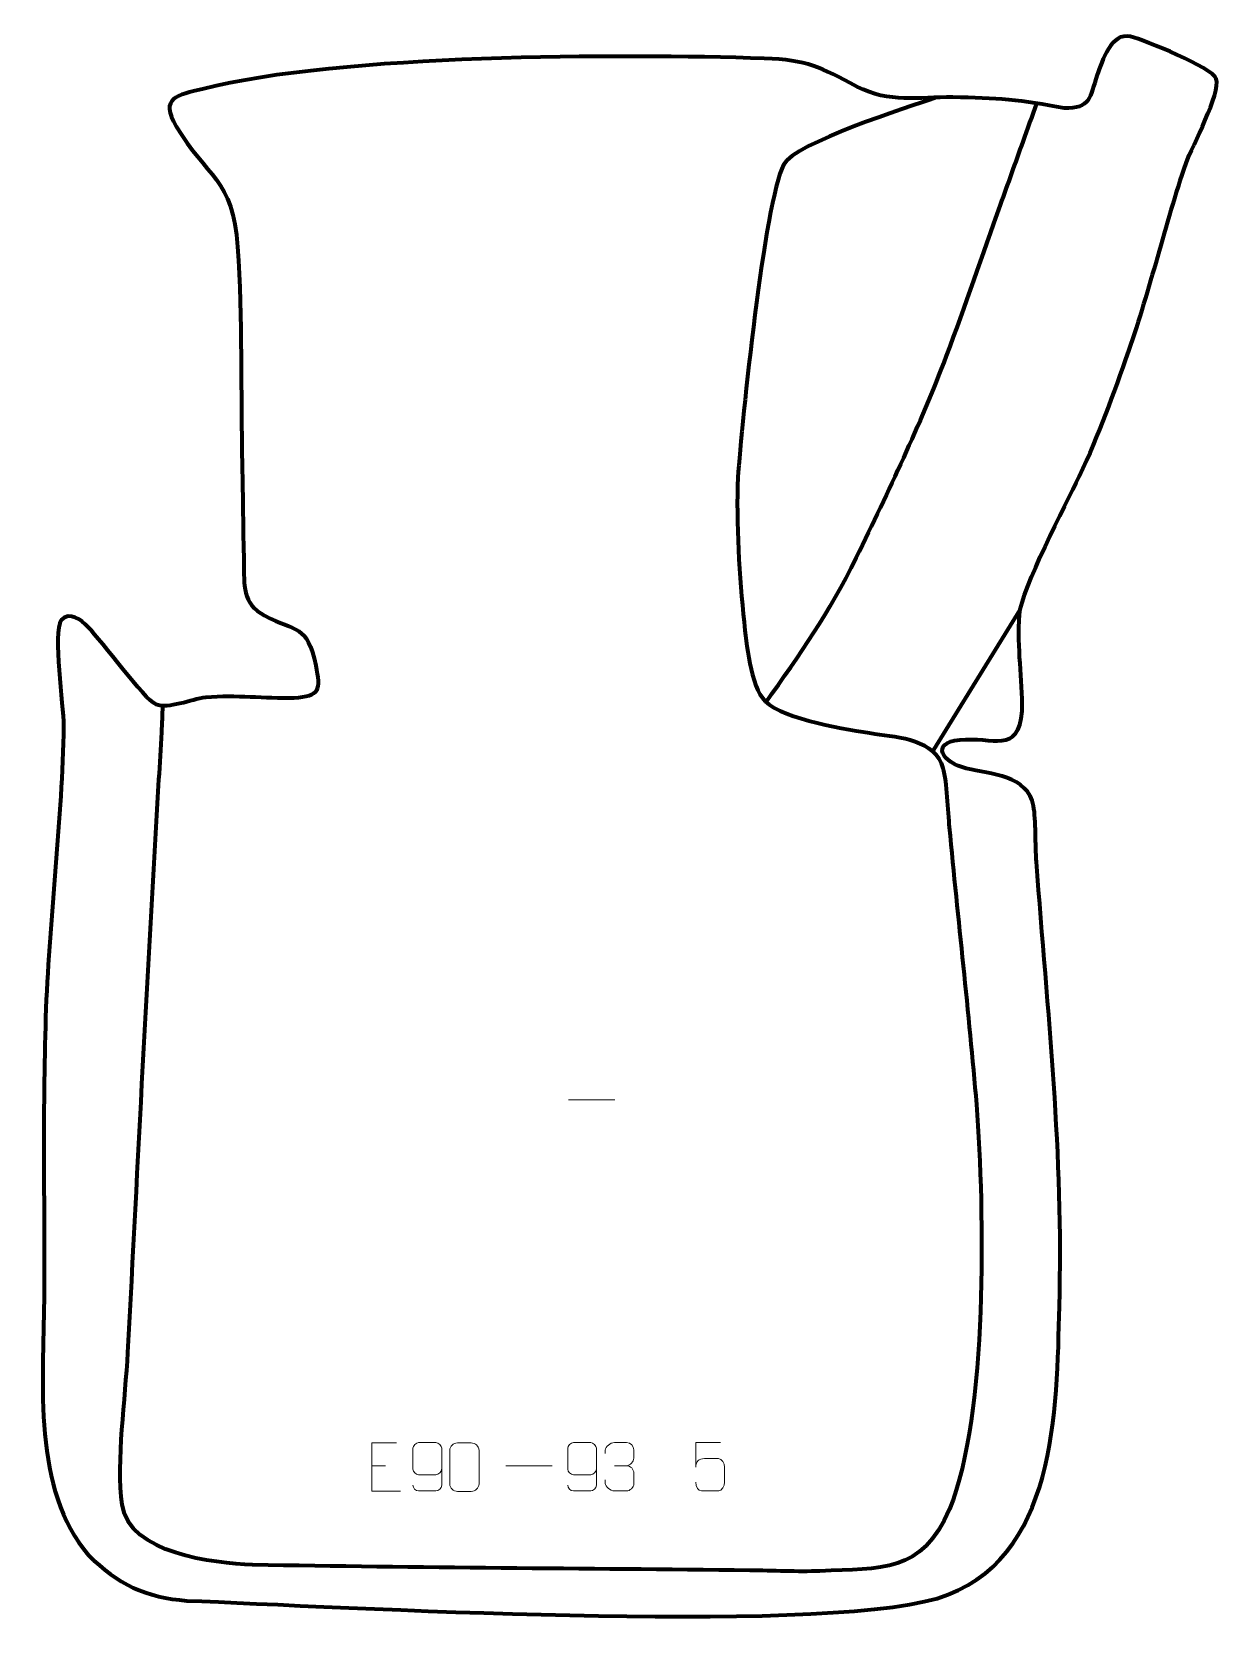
# Model space of a CAD drawing. Header units: millimetres. Extents: x 1035 to 1649, y 8 to 836.
import ezdxf

# ---------------------------------------------------------------- set-up
doc = ezdxf.new("R2010")
doc.units = ezdxf.units.MM
doc.header["$MEASUREMENT"] = 0
doc.layers.add('layer 2', color=7, linetype='Continuous')
doc.layers.add('layer 3', color=7, linetype='Continuous')

msp = doc.modelspace()

# ---------------------------------------------------------------- linework, layer by layer
at = {"layer": 'layer 2', "color": 142, "lineweight": 158}
for points, knots in [([(1501.6368, 802.002), (1486.9723, 796.7565), (1428.8853, 778.7697), (1422.8945, 767.2072), (1422.8945, 767.2072), (1412.8344, 747.7907), (1401.3218, 633.8813), (1399.2097, 605.6893), (1399.2097, 605.6893), (1398.3289, 582.8907), (1399.9976, 553.6283), (1402.4502, 531.0033), (1402.4502, 531.0033), (1403.569, 520.6822), (1405.5999, 497.7276), (1413.3223, 490.1917), (1413.3223, 490.1917), (1423.3419, 480.414), (1455.9347, 475.3694), (1470.0636, 473.2795), (1470.0636, 473.2795), (1482.7825, 471.4541), (1501.1122, 470.3883), (1505.2284, 455.4965), (1505.2284, 455.4965), (1507.2045, 448.3472), (1507.7106, 433.2321), (1508.4709, 425.008), (1508.4709, 425.008), (1512.9094, 377.3028), (1518.5834, 329.3533), (1522.5052, 281.6825), (1522.5052, 281.6825), (1526.7312, 226.0259), (1528.4161, 121.9401), (1508.6387, 72.6843), (1508.6387, 72.6843), (1494.2691, 39.3279), (1473.4001, 42.1252), (1441.6801, 40.7394), (1441.6801, 40.7394), (1430.3462, 40.2442), (1417.0081, 40.9649), (1405.4108, 41.0853), (1405.4108, 41.0853), (1319.7727, 41.964), (1234.1248, 42.43), (1148.4946, 43.9234), (1148.4946, 43.9234), (1128.1191, 44.9155), (1085.0003, 49.4782), (1081.0804, 74.8829), (1081.0804, 74.8829), (1078.119, 97.5285), (1082.8088, 129.9082), (1084.0698, 153.6209), (1084.0698, 153.6209), (1089.3153, 252.3027), (1094.1605, 351.0067), (1100.1153, 449.6495), (1100.1153, 449.6495), (1100.6124, 457.8846), (1101.2587, 465.7171), (1101.6021, 474.0959), (1101.6021, 474.0959), (1101.7881, 478.6332), (1101.9623, 483.1721), (1102.1221, 487.7104)], [0, 0, 0, 0, 0.05555556, 0.05555556, 0.05555556, 0.05555556, 0.11111111, 0.11111111, 0.11111111, 0.11111111, 0.16666667, 0.16666667, 0.16666667, 0.16666667, 0.22222222, 0.22222222, 0.22222222, 0.22222222, 0.27777778, 0.27777778, 0.27777778, 0.27777778, 0.33333333, 0.33333333, 0.33333333, 0.33333333, 0.38888889, 0.38888889, 0.38888889, 0.38888889, 0.44444444, 0.44444444, 0.44444444, 0.44444444, 0.5, 0.5, 0.5, 0.5, 0.55555556, 0.55555556, 0.55555556, 0.55555556, 0.61111111, 0.61111111, 0.61111111, 0.61111111, 0.66666667, 0.66666667, 0.66666667, 0.66666667, 0.72222222, 0.72222222, 0.72222222, 0.72222222, 0.77777778, 0.77777778, 0.77777778, 0.77777778, 0.83333333, 0.83333333, 0.83333333, 0.83333333, 0.88888889, 0.88888889, 0.88888889, 0.88888889, 1, 1, 1, 1]), ([(1413.4716, 489.0948), (1431.7947, 515.1616), (1446.4169, 535.241), (1460.4626, 564.3159), (1460.4626, 564.3159), (1477.3868, 599.349), (1493.2681, 632.0534), (1507.0841, 668.5766), (1507.0841, 668.5766), (1516.8551, 694.4069), (1525.6846, 720.5911), (1534.9846, 746.5936), (1534.9846, 746.5936), (1538.8721, 757.4491), (1542.7649, 768.3026), (1546.6507, 779.1587), (1546.6507, 779.1587), (1549.0129, 785.7588), (1551.375, 792.359), (1553.7372, 798.9591)], [0, 0, 0, 0, 0.16666667, 0.16666667, 0.16666667, 0.16666667, 0.33333333, 0.33333333, 0.33333333, 0.33333333, 0.5, 0.5, 0.5, 0.5, 0.66666667, 0.66666667, 0.66666667, 0.66666667, 1, 1, 1, 1])]:
    msp.add_open_spline(points, degree=3, knots=knots, dxfattribs=at)
msp.add_open_spline([(1500.5949, 464.9635), (1500.5949, 464.9635), (1545.1314, 537.3601), (1545.1314, 537.3601)], degree=3, dxfattribs=at)
at = {"layer": 'layer 2', "color": 250, "lineweight": 9}
for points in [[(1311.7477, 284.2199), (1311.7477, 284.2199), (1335.7257, 284.2199), (1335.7257, 284.2199)], [(1210.0407, 95.0727), (1210.0407, 95.0727), (1217.2088, 95.0727), (1217.2088, 95.0727)], [(1279.3032, 95.131), (1279.3032, 95.131), (1303.2812, 95.131), (1303.2812, 95.131)], [(1335.4639, 95.1476), (1335.4639, 95.1476), (1341.6603, 95.1476), (1341.6603, 95.1476)]]:
    msp.add_open_spline(points, degree=3, dxfattribs=at)
for points, knots in [([(1222.9146, 106.9524), (1222.9146, 106.9524), (1210.0407, 106.9524), (1210.0407, 106.9524), (1210.0407, 106.9524), (1210.0407, 106.9524), (1210.0407, 81.9988), (1210.0407, 81.9988), (1210.0407, 81.9988), (1210.0407, 81.9988), (1224.9065, 81.9988), (1224.9065, 81.9988)], [0, 0, 0, 0, 0.25, 0.25, 0.25, 0.25, 0.5, 0.5, 0.5, 0.5, 1, 1, 1, 1]), ([(1231.3368, 85.0617), (1231.3609, 83.7222), (1232.7171, 82.0689), (1234.289, 82.1033), (1234.289, 82.1033), (1237.2738, 82.1036), (1240.259, 82.1036), (1243.2444, 82.1033), (1243.2444, 82.1033), (1244.4635, 82.0883), (1246.1917, 83.5259), (1246.1967, 85.0617), (1246.1967, 85.0617), (1246.1964, 91.4221), (1246.1964, 97.7829), (1246.1967, 104.1437), (1246.1967, 104.1437), (1246.192, 105.3066), (1244.4635, 107.0777), (1243.2444, 107.1021), (1243.2444, 107.1021), (1240.259, 107.1018), (1237.2738, 107.1018), (1234.289, 107.1021), (1234.289, 107.1021), (1233.0109, 107.0583), (1231.3412, 105.4438), (1231.3368, 104.1437), (1231.3368, 104.1437), (1231.3368, 100.5603), (1231.3368, 96.9773), (1231.3368, 93.3945), (1231.3368, 93.3945), (1231.3753, 91.9163), (1232.958, 90.4834), (1234.289, 90.4855), (1234.289, 90.4855), (1237.2738, 90.4852), (1240.259, 90.4852), (1243.2444, 90.4855), (1243.2444, 90.4855), (1244.5739, 90.4805), (1246.2169, 91.9877), (1246.1752, 93.4163)], [0, 0, 0, 0, 0.08333333, 0.08333333, 0.08333333, 0.08333333, 0.16666667, 0.16666667, 0.16666667, 0.16666667, 0.25, 0.25, 0.25, 0.25, 0.33333333, 0.33333333, 0.33333333, 0.33333333, 0.41666667, 0.41666667, 0.41666667, 0.41666667, 0.5, 0.5, 0.5, 0.5, 0.58333333, 0.58333333, 0.58333333, 0.58333333, 0.66666667, 0.66666667, 0.66666667, 0.66666667, 0.75, 0.75, 0.75, 0.75, 0.83333333, 0.83333333, 0.83333333, 0.83333333, 1, 1, 1, 1]), ([(1254.3555, 106.8989), (1256.7216, 106.8989), (1259.0881, 106.8989), (1261.4546, 106.8989), (1261.4546, 106.8989), (1263.4351, 106.9345), (1265.4611, 105.4402), (1265.4882, 102.9981), (1265.4882, 102.9981), (1265.4878, 97.2407), (1265.4878, 91.4829), (1265.4882, 85.7247), (1265.4882, 85.7247), (1265.3461, 83.3971), (1263.6397, 81.9148), (1261.4546, 81.904), (1261.4546, 81.904), (1259.0822, 81.9044), (1256.7098, 81.9044), (1254.3378, 81.904), (1254.3378, 81.904), (1252.3793, 81.7984), (1250.3729, 83.6863), (1250.3843, 85.7073), (1250.3843, 85.7073), (1250.3847, 91.4879), (1250.3847, 97.2682), (1250.3843, 103.048), (1250.3843, 103.048), (1250.3886, 105.19), (1252.1657, 106.9125), (1254.3555, 106.8989)], [0, 0, 0, 0, 0.11111111, 0.11111111, 0.11111111, 0.11111111, 0.22222222, 0.22222222, 0.22222222, 0.22222222, 0.33333333, 0.33333333, 0.33333333, 0.33333333, 0.44444444, 0.44444444, 0.44444444, 0.44444444, 0.55555556, 0.55555556, 0.55555556, 0.55555556, 0.66666667, 0.66666667, 0.66666667, 0.66666667, 0.77777778, 0.77777778, 0.77777778, 0.77777778, 1, 1, 1, 1]), ([(1311.3368, 85.0617), (1311.3609, 83.7222), (1312.7171, 82.0689), (1314.289, 82.1033), (1314.289, 82.1033), (1317.2738, 82.1036), (1320.259, 82.1036), (1323.2444, 82.1033), (1323.2444, 82.1033), (1324.4635, 82.0883), (1326.1917, 83.5259), (1326.1967, 85.0617), (1326.1967, 85.0617), (1326.1964, 91.4221), (1326.1964, 97.7829), (1326.1967, 104.1437), (1326.1967, 104.1437), (1326.192, 105.3066), (1324.4635, 107.0777), (1323.2444, 107.1021), (1323.2444, 107.1021), (1320.259, 107.1018), (1317.2738, 107.1018), (1314.289, 107.1021), (1314.289, 107.1021), (1313.0109, 107.0583), (1311.3412, 105.4438), (1311.3368, 104.1437), (1311.3368, 104.1437), (1311.3368, 100.5603), (1311.3368, 96.9773), (1311.3368, 93.3945), (1311.3368, 93.3945), (1311.3753, 91.9163), (1312.958, 90.4834), (1314.289, 90.4855), (1314.289, 90.4855), (1317.2738, 90.4852), (1320.259, 90.4852), (1323.2444, 90.4855), (1323.2444, 90.4855), (1324.5739, 90.4805), (1326.2169, 91.9877), (1326.1752, 93.4163)], [0, 0, 0, 0, 0.08333333, 0.08333333, 0.08333333, 0.08333333, 0.16666667, 0.16666667, 0.16666667, 0.16666667, 0.25, 0.25, 0.25, 0.25, 0.33333333, 0.33333333, 0.33333333, 0.33333333, 0.41666667, 0.41666667, 0.41666667, 0.41666667, 0.5, 0.5, 0.5, 0.5, 0.58333333, 0.58333333, 0.58333333, 0.58333333, 0.66666667, 0.66666667, 0.66666667, 0.66666667, 0.75, 0.75, 0.75, 0.75, 0.83333333, 0.83333333, 0.83333333, 0.83333333, 1, 1, 1, 1]), ([(1330.7542, 101.3928), (1330.7542, 101.3928), (1330.7542, 103.25), (1330.7542, 103.25), (1330.7542, 103.25), (1330.7399, 104.9919), (1333.4044, 107.11), (1335.4635, 107.0873), (1335.4635, 107.0873), (1337.5276, 107.0873), (1339.5916, 107.0873), (1341.6553, 107.0873), (1341.6553, 107.0873), (1343.8498, 107.0961), (1345.4481, 105.2493), (1345.4925, 103.3372), (1345.4925, 103.3372), (1345.4921, 101.9021), (1345.4921, 100.467), (1345.4925, 99.0315), (1345.4925, 99.0315), (1345.4439, 97.378), (1343.8413, 95.148), (1341.643, 95.158), (1341.643, 95.158), (1343.8467, 95.1468), (1345.4547, 93.3436), (1345.5087, 91.2841), (1345.5087, 91.2841), (1345.5083, 89.4994), (1345.5083, 87.7147), (1345.5087, 85.9296), (1345.5087, 85.9296), (1345.5188, 83.8682), (1343.4639, 82.1051), (1341.643, 82.1132), (1341.643, 82.1132), (1339.5777, 82.1135), (1337.5125, 82.1135), (1335.4469, 82.1132), (1335.4469, 82.1132), (1333.2783, 82.1247), (1330.7473, 84.5249), (1330.7287, 85.9867), (1330.7287, 85.9867), (1330.7287, 85.9867), (1330.7287, 87.8953), (1330.7287, 87.8953)], [0, 0, 0, 0, 0.07692308, 0.07692308, 0.07692308, 0.07692308, 0.15384615, 0.15384615, 0.15384615, 0.15384615, 0.23076923, 0.23076923, 0.23076923, 0.23076923, 0.30769231, 0.30769231, 0.30769231, 0.30769231, 0.38461538, 0.38461538, 0.38461538, 0.38461538, 0.46153846, 0.46153846, 0.46153846, 0.46153846, 0.53846154, 0.53846154, 0.53846154, 0.53846154, 0.61538462, 0.61538462, 0.61538462, 0.61538462, 0.69230769, 0.69230769, 0.69230769, 0.69230769, 0.76923077, 0.76923077, 0.76923077, 0.76923077, 0.84615385, 0.84615385, 0.84615385, 0.84615385, 1, 1, 1, 1]), ([(1390.3489, 107.0565), (1390.3489, 107.0565), (1377.4972, 107.0565), (1377.4972, 107.0565), (1377.4972, 107.0565), (1377.4975, 102.8259), (1377.4975, 98.595), (1377.4972, 94.3638), (1377.4972, 94.3638), (1377.4969, 97.6739), (1379.1279, 98.7457), (1381.9399, 98.8062), (1381.9399, 98.8062), (1384.3795, 98.8065), (1386.819, 98.8065), (1389.2582, 98.8062), (1389.2582, 98.8062), (1390.908, 98.813), (1392.3829, 96.4325), (1392.4114, 94.3638), (1392.4114, 94.3638), (1392.4111, 91.7765), (1392.4111, 89.1889), (1392.4114, 86.6012), (1392.4114, 86.6012), (1392.4576, 84.6418), (1390.9582, 82.2055), (1389.3323, 82.147), (1389.3323, 82.147), (1387.3758, 82.1473), (1382.4808, 82.1473), (1380.5238, 82.147), (1380.5238, 82.147), (1378.6783, 82.1382), (1377.5712, 84.103), (1377.5504, 86.6541)], [0, 0, 0, 0, 0.1, 0.1, 0.1, 0.1, 0.2, 0.2, 0.2, 0.2, 0.3, 0.3, 0.3, 0.3, 0.4, 0.4, 0.4, 0.4, 0.5, 0.5, 0.5, 0.5, 0.6, 0.6, 0.6, 0.6, 0.7, 0.7, 0.7, 0.7, 0.8, 0.8, 0.8, 0.8, 1, 1, 1, 1])]:
    msp.add_open_spline(points, degree=3, knots=knots, dxfattribs=at)
at = {"layer": 'layer 3', "color": 242, "lineweight": 158}
msp.add_open_spline([(1140.7686, 724.9131), (1138.4289, 759.9362), (1124.4645, 761.1126), (1109.0271, 787.0602), (1109.0271, 787.0602), (1100.1318, 802.0114), (1109.7345, 803.1243), (1122.6528, 806.3926), (1122.6528, 806.3926), (1194.391, 824.5423), (1338.7203, 824.552), (1412.8803, 822.1861), (1412.8803, 822.1861), (1435.3254, 821.3378), (1441.6576, 817.8788), (1460.8952, 807.5181), (1460.8952, 807.5181), (1477.4224, 799.0182), (1492.5363, 802.2873), (1510.2843, 802.1433), (1510.2843, 802.1433), (1532.3116, 801.9149), (1546.2644, 800.5944), (1567.9142, 796.5283), (1567.9142, 796.5283), (1581.6203, 796.2383), (1580.862, 801.7955), (1584.9939, 813.6751), (1584.9939, 813.6751), (1587.4916, 820.8563), (1591.9745, 835.812), (1602.1841, 833.4708), (1602.1841, 833.4708), (1609.3548, 831.6313), (1644.5759, 817.5271), (1646.4592, 811.6536), (1646.4592, 811.6536), (1648.877, 804.1131), (1634.0775, 777.019), (1630.8394, 768.1332), (1630.8394, 768.1332), (1619.9804, 736.0226), (1612.5249, 703.4104), (1601.2726, 671.1719), (1601.2726, 671.1719), (1593.2137, 647.9531), (1586.1652, 628.5597), (1575.6219, 606.2042), (1575.6219, 606.2042), (1568.7097, 591.7898), (1545.8186, 547.9355), (1544.7665, 534.9505), (1544.7665, 534.9505), (1543.595, 517.2214), (1546.2029, 502.0724), (1546.2115, 484.9591), (1546.2115, 484.9591), (1544.086, 462.4919), (1530.9802, 471.9234), (1513.983, 470.2066), (1513.983, 470.2066), (1498.1459, 468.607), (1505.2981, 458.196), (1517.2953, 455.3257), (1517.2953, 455.3257), (1529.9005, 452.3099), (1549.2645, 451.7646), (1552.0303, 436.0266), (1552.0303, 436.0266), (1553.3901, 428.289), (1552.8781, 415.7266), (1553.5117, 407.084), (1553.5117, 407.084), (1559.4138, 329.4371), (1567.6246, 255.7172), (1565.4001, 177.4504), (1565.4001, 177.4504), (1564.0748, 124.629), (1564.3345, 45.4105), (1502.2229, 26.6054), (1502.2229, 26.6054), (1436.3617, 7.7158), (1191.1329, 22.5382), (1114.583, 25.4124), (1114.583, 25.4124), (1093.414, 27.0384), (1078.7157, 33.8418), (1063.7342, 48.9931), (1063.7342, 48.9931), (1034.5335, 82.2363), (1040.4391, 138.8846), (1040.7282, 180.4483), (1040.7282, 180.4483), (1041.036, 230.4677), (1039.8941, 281.5334), (1041.7129, 331.4063), (1041.7129, 331.4063), (1043.6344, 379.8379), (1050.0272, 429.2099), (1050.8487, 477.3998), (1050.8487, 477.3998), (1050.7474, 488.1062), (1045.0871, 525.2906), (1049.5293, 531.978), (1049.5293, 531.978), (1054.4098, 536.7556), (1059.5801, 532.2259), (1063.4936, 528.3725), (1063.4936, 528.3725), (1070.8178, 520.9344), (1092.5753, 490.9915), (1098.5826, 488.4494), (1098.5826, 488.4494), (1105.0442, 485.7152), (1116.5804, 491.19), (1124.2583, 492.033), (1124.2583, 492.033), (1140.2738, 493.3877), (1154.4012, 491.3176), (1169.9181, 491.7275), (1169.9181, 491.7275), (1183.2902, 492.3933), (1183.6005, 496.0842), (1181.1625, 508.6159), (1181.1625, 508.6159), (1176.6846, 529.8061), (1170.9679, 525.8028), (1154.7302, 534.3145), (1154.7302, 534.3145), (1142.9423, 540.4937), (1144.2358, 550.2521), (1143.9547, 561.9937), (1143.9547, 561.9937), (1143.5545, 578.7078), (1143.4333, 595.4079), (1143.1042, 612.119), (1143.1042, 612.119), (1142.2919, 649.7187), (1143.2776, 687.3569), (1140.7686, 724.9131)], degree=3, knots=[0, 0, 0, 0, 0.02777778, 0.02777778, 0.02777778, 0.02777778, 0.05555556, 0.05555556, 0.05555556, 0.05555556, 0.08333333, 0.08333333, 0.08333333, 0.08333333, 0.11111111, 0.11111111, 0.11111111, 0.11111111, 0.13888889, 0.13888889, 0.13888889, 0.13888889, 0.16666667, 0.16666667, 0.16666667, 0.16666667, 0.19444444, 0.19444444, 0.19444444, 0.19444444, 0.22222222, 0.22222222, 0.22222222, 0.22222222, 0.25, 0.25, 0.25, 0.25, 0.27777778, 0.27777778, 0.27777778, 0.27777778, 0.30555556, 0.30555556, 0.30555556, 0.30555556, 0.33333333, 0.33333333, 0.33333333, 0.33333333, 0.36111111, 0.36111111, 0.36111111, 0.36111111, 0.38888889, 0.38888889, 0.38888889, 0.38888889, 0.41666667, 0.41666667, 0.41666667, 0.41666667, 0.44444444, 0.44444444, 0.44444444, 0.44444444, 0.47222222, 0.47222222, 0.47222222, 0.47222222, 0.5, 0.5, 0.5, 0.5, 0.52777778, 0.52777778, 0.52777778, 0.52777778, 0.55555556, 0.55555556, 0.55555556, 0.55555556, 0.58333333, 0.58333333, 0.58333333, 0.58333333, 0.61111111, 0.61111111, 0.61111111, 0.61111111, 0.63888889, 0.63888889, 0.63888889, 0.63888889, 0.66666667, 0.66666667, 0.66666667, 0.66666667, 0.69444444, 0.69444444, 0.69444444, 0.69444444, 0.72222222, 0.72222222, 0.72222222, 0.72222222, 0.75, 0.75, 0.75, 0.75, 0.77777778, 0.77777778, 0.77777778, 0.77777778, 0.80555556, 0.80555556, 0.80555556, 0.80555556, 0.83333333, 0.83333333, 0.83333333, 0.83333333, 0.86111111, 0.86111111, 0.86111111, 0.86111111, 0.88888889, 0.88888889, 0.88888889, 0.88888889, 0.91666667, 0.91666667, 0.91666667, 0.91666667, 0.94444444, 0.94444444, 0.94444444, 0.94444444, 1, 1, 1, 1], dxfattribs=at)

doc.saveas('drawing.dxf')
